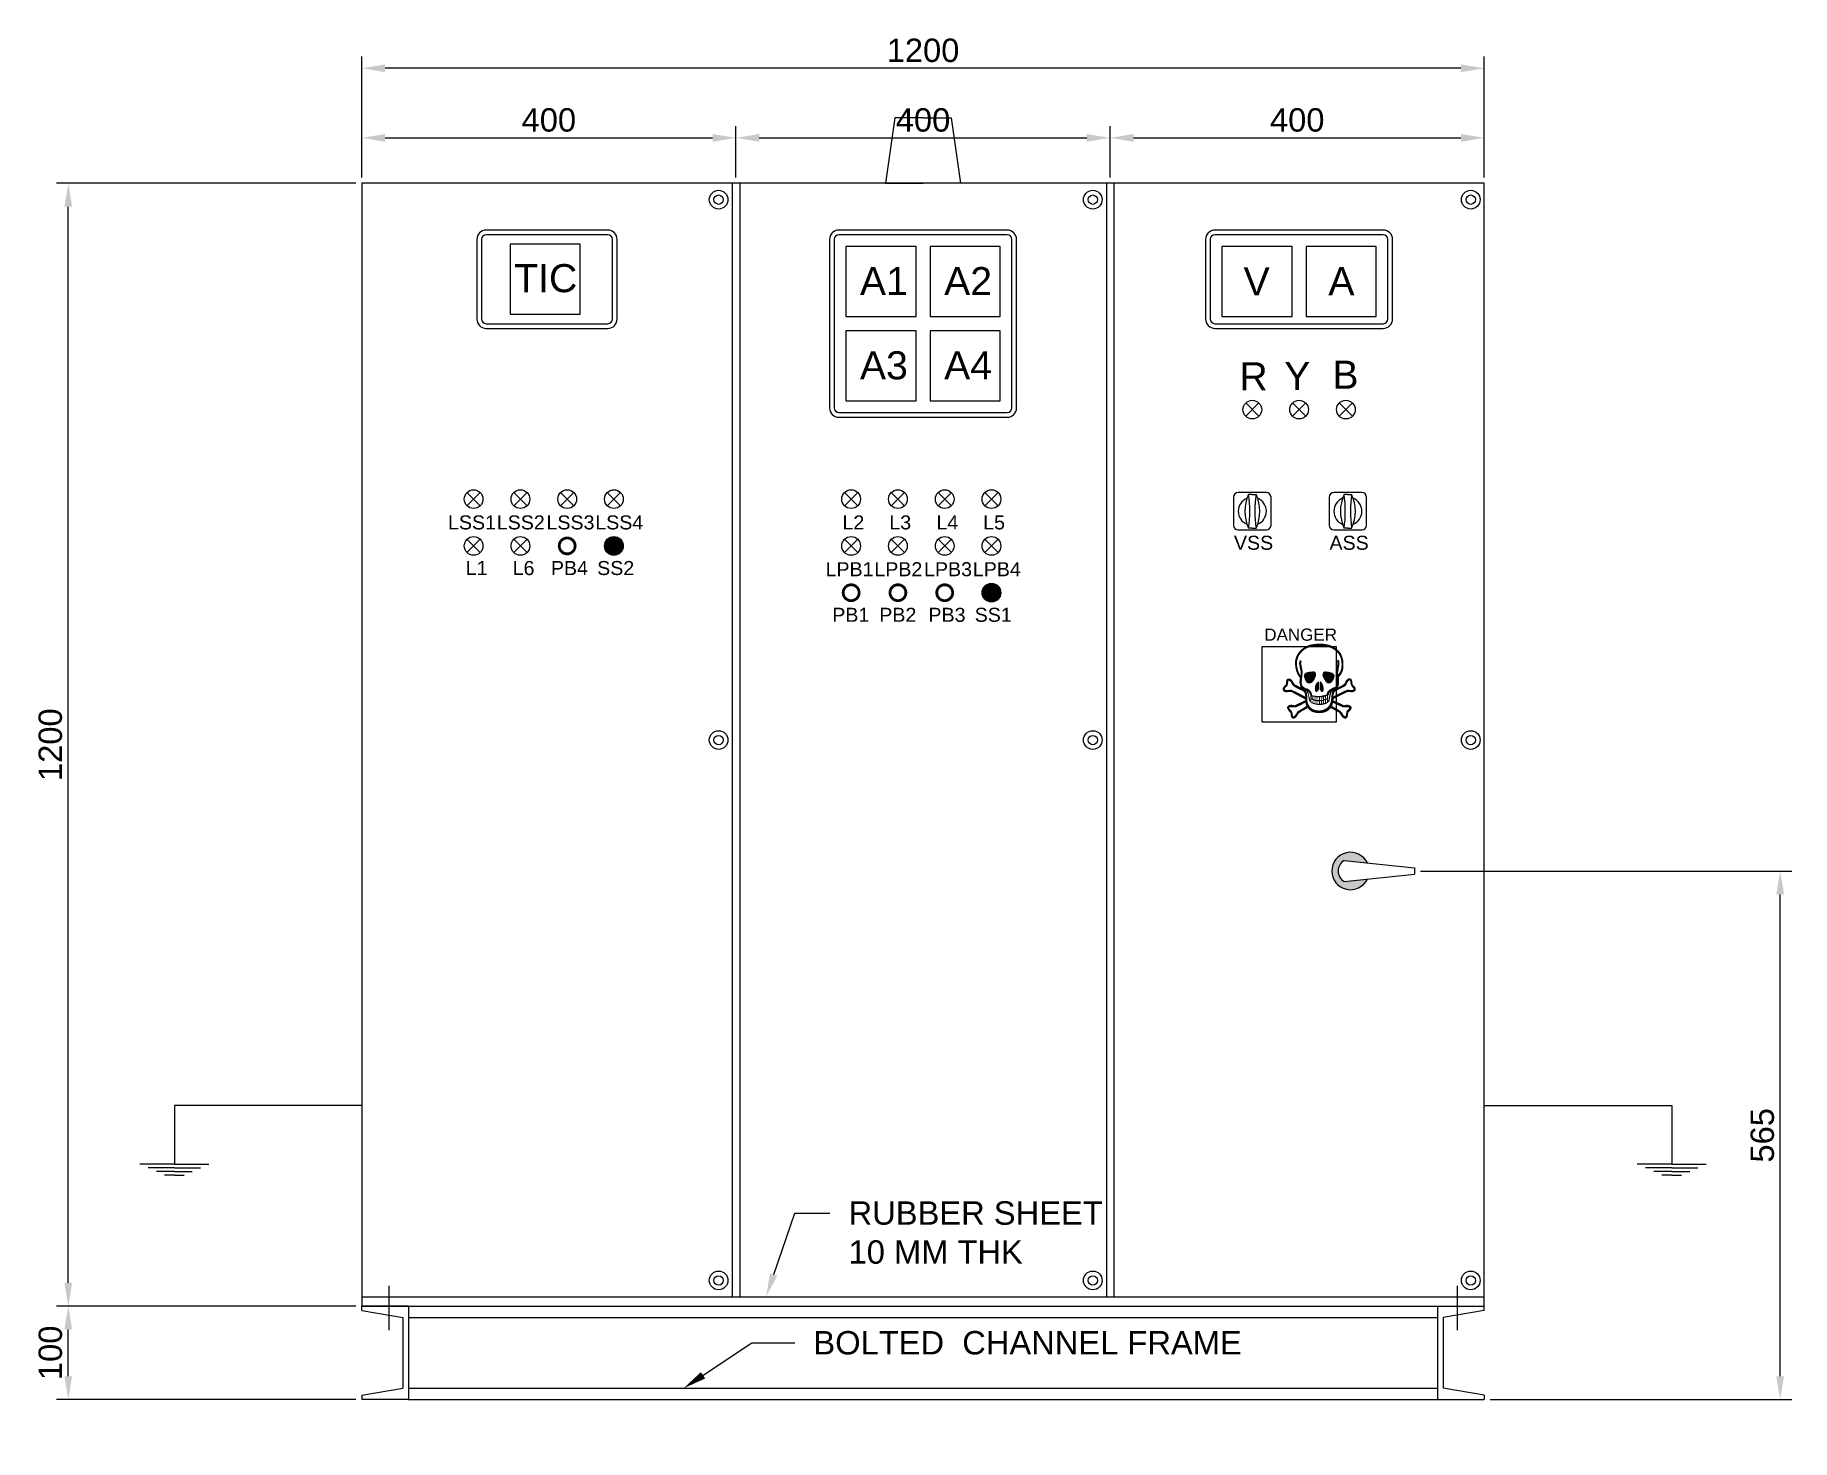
# Model space of a CAD drawing. Header units: millimetres. Extents: x 851 to 2729, y 1057 to 2558.
import ezdxf
from ezdxf import colors
from ezdxf.entities.mleader import LeaderData, LeaderLine
from ezdxf.math import Vec2, Vec3

# ---------------------------------------------------------------- set-up
doc = ezdxf.new("R2010")
doc.units = ezdxf.units.MM
doc.styles.get("Standard").update_dxf_attribs({"font": 'arial.ttf'})
doc.dimstyles.new('ISO-25', dxfattribs={"dimscale": 10, "dimtxt": 2.5, "dimasz": 2.5, "dimexe": 1.25, "dimexo": 0.625, "dimtad": 1, "dimtxsty": 'Standard', "dimcen": 2.5, "dimadec": 0, "dimazin": 0, "dimtfac": 1, "dimtmove": 0, "dimatfit": 3, "dimfxl": 1, "dimarcsym": 0})

# ---------------------------------------------------------------- blocks, each defined once
blk = doc.blocks.new('*U2')
for p, q in [((-7.1, -7.1), (7.1, 7.1)), ((7.1, -7.1), (-7.1, 7.1))]:
    blk.add_line(p, q)
blk.add_circle((0, 0), 10)
blk = doc.blocks.new('*U4')
at = {"const_width": 3}
blk.add_lwpolyline([(-8.5, 0, 1), (8.5, 0, 1)], format="xyb", close=True, dxfattribs=at)
blk = doc.blocks.new('*U3')
at = {"color": 0, "linetype": 'ByBlock', "lineweight": -2, "transparency": 16777216}
for name, p in [('*U2', (0, 50)), ('*U2', (50, 50)), ('*U2', (100, 50)), ('*U2', (150, 50)), ('*U2', (0, 0)), ('*U2', (50, 0)), ('*U4', (100, 0)), ('*U2', (150, 0))]:
    blk.add_blockref(name, p, dxfattribs=at)
blk = doc.blocks.new('*U11')
at = {"const_width": 3}
blk.add_lwpolyline([(-8.5, 0, 1), (8.5, 0, 1)], format="xyb", close=True, dxfattribs=at)
blk = doc.blocks.new('*U7')
for p, q in [((-7.1, -7.1), (7.1, 7.1)), ((7.1, -7.1), (-7.1, 7.1))]:
    blk.add_line(p, q)
blk.add_circle((0, 0), 10)
blk = doc.blocks.new('*U10')
at = {"const_width": 3}
blk.add_lwpolyline([(-8.5, 0, 1), (8.5, 0, 1)], format="xyb", close=True, dxfattribs=at)
blk = doc.blocks.new('*U9')
at = {"color": 0, "linetype": 'ByBlock', "lineweight": -2, "transparency": 16777216}
for name, p in [('*U7', (0, 100)), ('*U7', (50, 100)), ('*U7', (100, 100)), ('*U7', (150, 100)), ('*U7', (0, 50)), ('*U7', (50, 50)), ('*U7', (100, 50)), ('*U7', (150, 50)), ('*U11', (0, 0)), ('*U11', (50, 0)), ('*U10', (100, 0)), ('*U7', (150, 0))]:
    blk.add_blockref(name, p, dxfattribs=at)
blk = doc.blocks.new('*U12')
for p, q in [((-7.1, -7.1), (7.1, 7.1)), ((7.1, -7.1), (-7.1, 7.1))]:
    blk.add_line(p, q)
blk.add_circle((0, 0), 10)
blk = doc.blocks.new('*U14')
at = {"color": 0, "linetype": 'ByBlock', "lineweight": -2, "transparency": 16777216}
for p in [(0, 0), (50, 0), (100, 0)]:
    blk.add_blockref('*U12', p, dxfattribs=at)
blk = doc.blocks.new('*U20')
for p, q in [((0, 100), (0, 0)), ((0, 100), (50, 100)), ((50, 95.2), (6, 87.8)), ((50, 95.2), (50, 100)), ((6, 87.8), (6, 12.2)), ((0, 0), (50, 0)), ((50, 4.8), (6, 12.2)), ((50, 4.8), (50, 0))]:
    blk.add_line(p, q)
blk = doc.blocks.new('*D23')
at = {"color": 0, "lineweight": -2, "transparency": 16777216}
for p, q in [((1200, 2406.2), (1200, 2461.1)), ((1600, 2406.2), (1600, 2461.1)), ((1225, 2448.6), (1575, 2448.6))]:
    blk.add_line(p, q, dxfattribs=at)
at = {"color": 0, "transparency": 16777216}
for points in [[(1225, 2452.7), (1225, 2444.4), (1200, 2448.6)], [(1575, 2452.7), (1575, 2444.4), (1600, 2448.6)]]:
    blk.add_solid(points, dxfattribs=at)
at = {"layer": 'Defpoints', "color": 0, "transparency": 16777216}
for p in [(1600, 2448.6), (1200, 2400), (1600, 2400)]:
    blk.add_point(p, dxfattribs=at)
at = {"color": 0, "transparency": 16777216, "insert": (1400, 2467.6), "char_height": 25, "attachment_point": 5}
blk.add_mtext('400', dxfattribs=at)
blk = doc.blocks.new('*D24')
at = {"color": 0, "lineweight": -2, "transparency": 16777216}
for p, q in [((1600, 2406.2), (1600, 2461.1)), ((2000, 2406.2), (2000, 2461.1)), ((1625, 2448.6), (1975, 2448.6))]:
    blk.add_line(p, q, dxfattribs=at)
at = {"color": 0, "transparency": 16777216}
for points in [[(1625, 2452.7), (1625, 2444.4), (1600, 2448.6)], [(1975, 2452.7), (1975, 2444.4), (2000, 2448.6)]]:
    blk.add_solid(points, dxfattribs=at)
at = {"layer": 'Defpoints', "color": 0, "transparency": 16777216}
for p in [(2000, 2448.6), (1600, 2400), (2000, 2400)]:
    blk.add_point(p, dxfattribs=at)
at = {"color": 0, "transparency": 16777216, "insert": (1800, 2467.6), "char_height": 25, "attachment_point": 5}
blk.add_mtext('400', dxfattribs=at)
blk = doc.blocks.new('*D25')
at = {"color": 0, "lineweight": -2, "transparency": 16777216}
for p, q in [((2000, 2406.2), (2000, 2461.1)), ((2400, 2406.2), (2400, 2461.1)), ((2025, 2448.6), (2375, 2448.6))]:
    blk.add_line(p, q, dxfattribs=at)
at = {"color": 0, "transparency": 16777216}
for points in [[(2025, 2452.7), (2025, 2444.4), (2000, 2448.6)], [(2375, 2452.7), (2375, 2444.4), (2400, 2448.6)]]:
    blk.add_solid(points, dxfattribs=at)
at = {"layer": 'Defpoints', "color": 0, "transparency": 16777216}
for p in [(2400, 2448.6), (2000, 2400), (2400, 2400)]:
    blk.add_point(p, dxfattribs=at)
at = {"color": 0, "transparency": 16777216, "insert": (2200, 2467.6), "char_height": 25, "attachment_point": 5}
blk.add_mtext('400', dxfattribs=at)
blk = doc.blocks.new('*D26')
at = {"color": 0, "lineweight": -2, "transparency": 16777216}
for p, q in [((1200, 2406.2), (1200, 2535.5)), ((2400, 2406.2), (2400, 2535.5)), ((2375, 2523), (1225, 2523))]:
    blk.add_line(p, q, dxfattribs=at)
at = {"color": 0, "transparency": 16777216}
for points in [[(1225, 2527.1), (1225, 2518.8), (1200, 2523)], [(2375, 2527.1), (2375, 2518.8), (2400, 2523)]]:
    blk.add_solid(points, dxfattribs=at)
at = {"layer": 'Defpoints', "color": 0, "transparency": 16777216}
for p in [(1200, 2523), (1200, 2400), (2400, 2400)]:
    blk.add_point(p, dxfattribs=at)
at = {"color": 0, "transparency": 16777216, "insert": (1800, 2542), "char_height": 25, "attachment_point": 5}
blk.add_mtext('1200', dxfattribs=at)
blk = doc.blocks.new('*D28')
at = {"color": 0, "lineweight": -2, "transparency": 16777216}
for p, q in [((1193.8, 1200), (873.8, 1200)), ((886.3, 1125), (886.3, 1175)), ((1193.8, 1100), (873.8, 1100))]:
    blk.add_line(p, q, dxfattribs=at)
at = {"color": 0, "transparency": 16777216}
for points in [[(882.1, 1175), (890.4, 1175), (886.3, 1200)], [(882.1, 1125), (890.4, 1125), (886.3, 1100)]]:
    blk.add_solid(points, dxfattribs=at)
at = {"layer": 'Defpoints', "color": 0, "transparency": 16777216}
for p in [(886.3, 1200), (1200, 1200), (1200, 1100)]:
    blk.add_point(p, dxfattribs=at)
at = {"color": 0, "transparency": 16777216, "insert": (867.2, 1150), "char_height": 25, "attachment_point": 5, "rotation": 90}
blk.add_mtext('100', dxfattribs=at)
blk = doc.blocks.new('*D29')
at = {"color": 0, "lineweight": -2, "transparency": 16777216}
for p, q in [((1193.8, 2400), (873.8, 2400)), ((886.3, 1225), (886.3, 2375)), ((1193.8, 1200), (873.8, 1200))]:
    blk.add_line(p, q, dxfattribs=at)
at = {"color": 0, "transparency": 16777216}
for points in [[(882.1, 2375), (890.4, 2375), (886.3, 2400)], [(882.1, 1225), (890.4, 1225), (886.3, 1200)]]:
    blk.add_solid(points, dxfattribs=at)
at = {"layer": 'Defpoints', "color": 0, "transparency": 16777216}
for p in [(886.3, 2400), (1200, 2400), (1200, 1200)]:
    blk.add_point(p, dxfattribs=at)
at = {"color": 0, "transparency": 16777216, "insert": (867.2, 1800), "char_height": 25, "attachment_point": 5, "rotation": 90}
blk.add_mtext('1200', dxfattribs=at)
blk = doc.blocks.new('*D30')
at = {"color": 0, "lineweight": -2, "transparency": 16777216}
for p, q in [((2331.8, 1665), (2728.8, 1665)), ((2716.3, 1125), (2716.3, 1640)), ((2406.3, 1100), (2728.8, 1100))]:
    blk.add_line(p, q, dxfattribs=at)
at = {"color": 0, "transparency": 16777216}
for points in [[(2712.1, 1640), (2720.4, 1640), (2716.3, 1665)], [(2712.1, 1125), (2720.4, 1125), (2716.3, 1100)]]:
    blk.add_solid(points, dxfattribs=at)
at = {"layer": 'Defpoints', "color": 0, "transparency": 16777216}
for p in [(2325.5, 1665), (2716.3, 1665), (2400, 1100)]:
    blk.add_point(p, dxfattribs=at)
at = {"color": 0, "transparency": 16777216, "insert": (2697.3, 1382.5), "char_height": 25, "attachment_point": 5, "rotation": 90}
blk.add_mtext('565', dxfattribs=at)

msp = doc.modelspace()

# ---------------------------------------------------------------- hatches: boundary and pattern name
h = msp.add_hatch(color=256)
h.dxf.hatch_style = 1
h.paths.add_polyline_path([(1462.509, 2019.52), (1469.58, 2012.449), (1476.651, 2019.52, 0.41421356)])
h.paths.add_polyline_path([(1462.509, 2005.378, 0.41421356), (1476.651, 2005.378), (1469.58, 2012.449)])
h.paths.add_polyline_path([(1476.651, 2019.52), (1469.58, 2012.449), (1476.651, 2005.378, 0.19891237), (1479.58, 2012.449, 0.19891237)])
h.paths.add_polyline_path([(1459.58, 2012.449, 0.19891237), (1462.509, 2005.378), (1469.58, 2012.449), (1462.509, 2019.52, 0.19891237)])
h = msp.add_hatch(color=256)
h.dxf.hatch_style = 1
h.paths.add_polyline_path([(1866.094, 1969.52), (1873.165, 1962.449), (1880.236, 1969.52, 0.41421356)])
h.paths.add_polyline_path([(1866.094, 1955.378, 0.41421356), (1880.236, 1955.378), (1873.165, 1962.449)])
h.paths.add_polyline_path([(1880.236, 1969.52), (1873.165, 1962.449), (1880.236, 1955.378, 0.19891237), (1883.165, 1962.449, 0.19891237)])
h.paths.add_polyline_path([(1863.165, 1962.449, 0.19891237), (1866.094, 1955.378), (1873.165, 1962.449), (1866.094, 1969.52, 0.19891237)])
h = msp.add_hatch(color=256)
h.dxf.hatch_style = 1
h.paths.add_polyline_path([(2274.979, 1673.562, 4.44686627), (2274.979, 1656.438), (2250.041, 1653.817, -0.55957098), (2250.041, 1676.183)])

# ---------------------------------------------------------------- linework, layer by layer
for p, q in [((1770, 2470), (1760, 2400)), ((1800, 2470), (1770, 2470)), ((1800, 2470), (1830, 2470)), ((1830, 2470), (1840, 2400)), ((2400, 2400), (1200, 2400)), ((1200, 2400), (1200, 1200)), ((1596, 2400), (1596, 1210)), ((1604, 2400), (1604, 1210)), ((1760, 2400), (1800, 2400)), ((1840, 2400), (1800, 2400)), ((1996, 2400), (1996, 1210)), ((2004, 2400), (2004, 1210)), ((2400, 1200), (2400, 2400)), ((2152, 2067.52), (2148, 2067.52)), ((2152, 2067.52), (2156, 2067.52)), ((2254.152, 2067.52), (2250.152, 2067.52)), ((2254.152, 2067.52), (2258.152, 2067.52)), ((2152, 2031.52), (2148, 2031.52)), ((2152, 2031.52), (2156, 2031.52)), ((2254.152, 2031.52), (2250.152, 2031.52)), ((2254.152, 2031.52), (2258.152, 2031.52)), ((2250.041, 1676.183), (2325.505, 1668.252)), ((2250.041, 1653.817), (2325.505, 1661.748)), ((2325.505, 1668.252), (2325.505, 1661.748)), ((1200, 1414.316), (999.669, 1414.316)), ((999.669, 1414.316), (999.669, 1351.652)), ((2400, 1414.316), (2600.331, 1414.316)), ((2600.331, 1414.316), (2600.331, 1351.652)), ((999.669, 1351.652), (962.842, 1351.652)), ((999.669, 1347.727), (971.617, 1347.727)), ((999.669, 1343.766), (980.473, 1343.766)), ((999.669, 1339.898), (989.122, 1339.898)), ((999.669, 1351.652), (1036.496, 1351.652)), ((999.669, 1347.727), (1027.721, 1347.727)), ((999.669, 1343.766), (1018.866, 1343.766)), ((999.669, 1339.898), (1010.216, 1339.898)), ((2600.331, 1351.652), (2563.504, 1351.652)), ((2600.331, 1347.727), (2572.279, 1347.727)), ((2600.331, 1343.766), (2581.134, 1343.766)), ((2600.331, 1339.898), (2589.784, 1339.898)), ((2600.331, 1351.652), (2637.158, 1351.652)), ((2600.331, 1347.727), (2628.383, 1347.727)), ((2600.331, 1343.766), (2619.527, 1343.766)), ((2600.331, 1339.898), (2610.878, 1339.898)), ((1228.987, 1221.698), (1228.987, 1174.132)), ((2371.013, 1221.698), (2371.013, 1174.132)), ((1200, 1210), (2400, 1210)), ((1200, 1200), (2400, 1200)), ((1250, 1187.833), (2350, 1187.833)), ((1250, 1112.167), (2350, 1112.167)), ((1250, 1100), (2350, 1100))]:
    msp.add_line(p, q)
for points in [[(1333, 2245), (1463, 2245, 0.41421356), (1473, 2255), (1473, 2340, 0.41421356), (1463, 2350), (1333, 2350, 0.41421356), (1323, 2340), (1323, 2255, 0.41421356)], [(1710, 2150), (1890, 2150, 0.41421356), (1900, 2160), (1900, 2340, 0.41421356), (1890, 2350), (1710, 2350, 0.41421356), (1700, 2340), (1700, 2160, 0.41421356)], [(2112, 2245), (2292, 2245, 0.41421356), (2302, 2255), (2302, 2340, 0.41421356), (2292, 2350), (2112, 2350, 0.41421356), (2102, 2340), (2102, 2255, 0.41421356)], [(1333, 2250), (1463, 2250, 0.41421356), (1468, 2255), (1468, 2340, 0.41421356), (1463, 2345), (1333, 2345, 0.41421356), (1328, 2340), (1328, 2255, 0.41421356)], [(1710, 2155), (1890, 2155, 0.41421356), (1895, 2160), (1895, 2340, 0.41421356), (1890, 2345), (1710, 2345, 0.41421356), (1705, 2340), (1705, 2160, 0.41421356)], [(2112, 2250), (2292, 2250, 0.41421356), (2297, 2255), (2297, 2340, 0.41421356), (2292, 2345), (2112, 2345, 0.41421356), (2107, 2340), (2107, 2255, 0.41421356)], [(2137, 2029.52), (2167, 2029.52, 0.41421356), (2172, 2034.52), (2172, 2064.52, 0.41421356), (2167, 2069.52), (2137, 2069.52, 0.41421356), (2132, 2064.52), (2132, 2034.52, 0.41421356)], [(2239.152, 2029.52), (2269.152, 2029.52, 0.41421356), (2274.152, 2034.52), (2274.152, 2064.52, 0.41421356), (2269.152, 2069.52), (2239.152, 2069.52, 0.41421356), (2234.152, 2064.52), (2234.152, 2034.52, 0.41421356)]]:
    msp.add_lwpolyline(points, format="xyb", close=True)
for points in [[(1358.564, 2260), (1433.564, 2260), (1433.564, 2335), (1358.564, 2335)], [(1717.5, 2257.5), (1792.5, 2257.5), (1792.5, 2332.5), (1717.5, 2332.5)], [(1807.5, 2257.5), (1882.5, 2257.5), (1882.5, 2332.5), (1807.5, 2332.5)], [(2119.5, 2257.5), (2194.5, 2257.5), (2194.5, 2332.5), (2119.5, 2332.5)], [(2209.5, 2257.5), (2284.5, 2257.5), (2284.5, 2332.5), (2209.5, 2332.5)], [(1717.5, 2167.5), (1792.5, 2167.5), (1792.5, 2242.5), (1717.5, 2242.5)], [(1807.5, 2167.5), (1882.5, 2167.5), (1882.5, 2242.5), (1807.5, 2242.5)], [(2162, 1824.582), (2242, 1824.582), (2242, 1904.582), (2162, 1904.582)]]:
    msp.add_lwpolyline(points, close=True)
for centre, radius in [((1581.499, 2382.544), 10), ((1581.499, 2382.544), 5), ((1981.499, 2382.544), 10), ((1981.499, 2382.544), 5), ((2385.499, 2382.544), 10), ((2385.499, 2382.544), 5), ((1581.499, 1805), 10), ((1581.499, 1805), 5), ((1981.499, 1805), 10), ((1981.499, 1805), 5), ((2385.499, 1805), 10), ((2385.499, 1805), 5), ((1581.499, 1227.456), 10), ((1581.499, 1227.456), 5), ((1981.499, 1227.456), 10), ((1981.499, 1227.456), 5), ((2385.499, 1227.456), 10), ((2385.499, 1227.456), 5)]:
    msp.add_circle(centre, radius)
for centre, radius, start, end in [((2186.592, 2049.52), 42.584, 154.994942, 205.005058), ((2018.49, 2049.52), 130.755, 352.087442, 7.912558), ((2285.51, 2049.52), 130.755, 172.087442, 187.912558), ((2117.408, 2049.52), 42.584, 334.994942, 25.005058), ((2288.744, 2049.52), 42.584, 154.994942, 205.005058), ((2120.642, 2049.52), 130.755, 352.087442, 7.912558), ((2387.663, 2049.52), 130.755, 172.087442, 187.912558), ((2219.56, 2049.52), 42.584, 334.994942, 25.005058), ((2152, 2049.52), 15, 112.17777, 247.82223), ((2152, 2049.52), 15, 292.17777, 67.82223), ((2254.152, 2049.52), 15, 112.17777, 247.82223), ((2254.152, 2049.52), 15, 292.17777, 67.82223), ((2256.904, 1665), 20, 25.347401, 334.652599), ((2256.904, 1665), 13.122, 121.53978, 238.46022)]:
    msp.add_arc(centre, radius, start, end)

# ---------------------------------------------------------------- block references
for name, p in [('*U14', (2152, 2158.138)), ('*U3', (1319.58, 2012.449)), ('*U9', (1723.165, 1962.449)), ('*U20', (2350, 1100))]:
    msp.add_blockref(name, p)
at = {"xscale": -1}
msp.add_blockref('*U20', (1250, 1100), dxfattribs=at)

# ---------------------------------------------------------------- texts
at = {"attachment_point": 1}
for s, width, insert, char_height in [('TIC', 62.64572, (1362.885, 2313.664), 30), ('A1', 30, (1732.527, 2310.487), 30), ('A2', 30, (1822.527, 2310.487), 30), ('V', 30, (2142.626, 2310.115), 30), ('A', 30, (2233.262, 2310.456), 30), ('A3', 30, (1732.527, 2220.487), 30), ('A4', 30, (1822.527, 2220.487), 30), ('R', 30, (2138.197, 2208.745), 30), ('Y', 30, (2186.038, 2209.188), 30), ('B', 30, (2237.554, 2210.469), 30), ('LSS1', 62.64572, (1292.213, 2045.071), 15), ('LSS2', 62.64572, (1344.37, 2045.071), 15), ('LSS3', 62.64572, (1397.494, 2045.071), 15), ('LSS4', 62.64572, (1449.652, 2045.071), 15), ('L2', 62.64572, (1713.854, 2045.071), 15), ('L3', 62.64572, (1763.984, 2045.071), 15), ('L4', 62.64572, (1814.357, 2045.071), 15), ('L5', 62.64572, (1864.274, 2045.071), 15), ('VSS', 62.64572, (2132.347, 2023.309), 15), ('ASS', 62.64572, (2234.499, 2023.309), 15), ('L1', 62.64572, (1311.098, 1996.329), 15), ('L6', 62.64572, (1361.329, 1996.329), 15), ('PB4', 62.64572, (1402.205, 1996.329), 15), ('SS2', 62.64572, (1451.644, 1996.329), 15), ('LPB1', 62.64572, (1695.798, 1995.071), 15), ('LPB2', 62.64572, (1747.956, 1995.071), 15), ('LPB3', 62.64572, (1801.08, 1995.071), 15), ('LPB4', 62.64572, (1853.237, 1995.071), 15), ('PB1', 62.64572, (1703.001, 1946.329), 15), ('PB2', 62.64572, (1753.232, 1946.329), 15), ('PB3', 62.64572, (1805.79, 1946.329), 15), ('SS1', 62.64572, (1855.229, 1946.329), 15), ('DANGER', 62.64572, (2164.831, 1924.144), 13), ('{\\fWingdings|b0|i0|c2|p2;N}', 62.64572, (2178.282, 1907.813), 80)]:
    msp.add_mtext_dynamic_manual_height_columns(s, width=width, gutter_width=12.5, heights=[0], dxfattribs=dict(at, insert=insert, char_height=char_height))

# ---------------------------------------------------------------- dimensions: what is measured, and where the dimension line sits
for base, p1, p2, picture, middle in [((1200, 2522.97), (2400, 2400), (1200, 2400), '*D26', (1800, 2541.985)), ((1600, 2448.555), (1200, 2400), (1600, 2400), '*D23', (1400, 2467.569))]:
    dim = msp.add_linear_dim(base=base, p1=p1, p2=p2, dimstyle='ISO-25')
    dim.commit()
    dim.dimension.update_dxf_attribs({"geometry": picture, "text_midpoint": middle})
for base, p1, p2, picture, middle in [((2000, 2448.555), (1600, 2400), (2000, 2400), '*D24', (1800, 2467.569)), ((2400, 2448.555), (2000, 2400), (2400, 2400), '*D25', (2200, 2467.569))]:
    dim = msp.add_linear_dim(base=base, p1=p1, p2=p2, dimstyle='ISO-25', override={"dimtmove": 1})
    dim.commit()
    dim.dimension.update_dxf_attribs({"geometry": picture, "text_midpoint": middle})
dim = msp.add_linear_dim(base=(886.258, 2400), p1=(1200, 1200), p2=(1200, 2400), angle=90, dimstyle='ISO-25', override={"dimtmove": 1})
dim.commit()
dim.dimension.update_dxf_attribs({"geometry": '*D29', "text_midpoint": (867.244, 1800)})
for base, p1, p2, picture, middle in [((2716.272, 1665), (2400, 1100), (2325.505, 1665), '*D30', (2697.257, 1382.5)), ((886.258, 1200), (1200, 1100), (1200, 1200), '*D28', (867.244, 1150))]:
    dim = msp.add_linear_dim(base=base, p1=p1, p2=p2, angle=90, dimstyle='ISO-25')
    dim.commit()
    dim.dimension.update_dxf_attribs({"geometry": picture, "text_midpoint": middle})

# ---------------------------------------------------------------- leaders
ml = msp.add_multileader_mtext('Standard')
ml.set_content('RUBBER SHEET\\P10 MM THK', color=256)
ml.set_leader_properties()
ml.build(insert=Vec2(0, 0))
ml.multileader.update_dxf_attribs({"arrow_head_size": 25, "scale": 10})
ctx = ml.context
ctx.base_point, ctx.scale, ctx.char_height, ctx.arrow_head_size, ctx.landing_gap_size, ctx.plane_origin = Vec3(1700.426, 1299.248), 10, 25, 25, 20, Vec3(1660.449, 1210)
notes = []
notes.append((ctx, [(0, (1, 1, 0), (1662.801, 1299.248), (1, 0), 37.625, [(0, [(1632.23, 1210)], 0, [])])]))
ctx.mtext.insert, ctx.mtext.flow_direction = Vec3(1720.426, 1311.961), 5
ml = msp.add_multileader_mtext('Standard')
ml.set_content('BOLTED  CHANNEL FRAME', color=256)
ml.set_leader_properties()
ml.build(insert=Vec2(0, 0))
ml.multileader.update_dxf_attribs({"arrow_head_size": 25, "scale": 10})
ctx = ml.context
ctx.base_point, ctx.scale, ctx.char_height, ctx.arrow_head_size, ctx.landing_gap_size, ctx.plane_origin = Vec3(1662.801, 1160.602), 10, 25, 25, 20, Vec3(1544.046, 1112.167)
notes.append((ctx, [(0, (1, 1, 0), (1616.945, 1160.602), (1, 0), 45.856, [(0, [(1544.046, 1112.167)], 0, [])])]))
ctx.mtext.insert, ctx.mtext.flow_direction = Vec3(1682.801, 1173.315), 5
for ctx, leaders in notes:
    for number, flags, end, landing, length, lines in leaders:
        leader = LeaderData()
        leader.index, (leader.has_last_leader_line, leader.has_dogleg_vector, leader.attachment_direction) = number, flags
        leader.last_leader_point, leader.dogleg_vector, leader.dogleg_length = Vec3(end), Vec3(landing), length
        for number, points, colour, breaks in lines:
            line = LeaderLine()
            line.index, line.vertices, line.color, line.breaks = number, Vec3.list(points), colors.encode_raw_color(colour), breaks
            leader.lines.append(line)
        ctx.leaders.append(leader)

doc.saveas('drawing.dxf')
